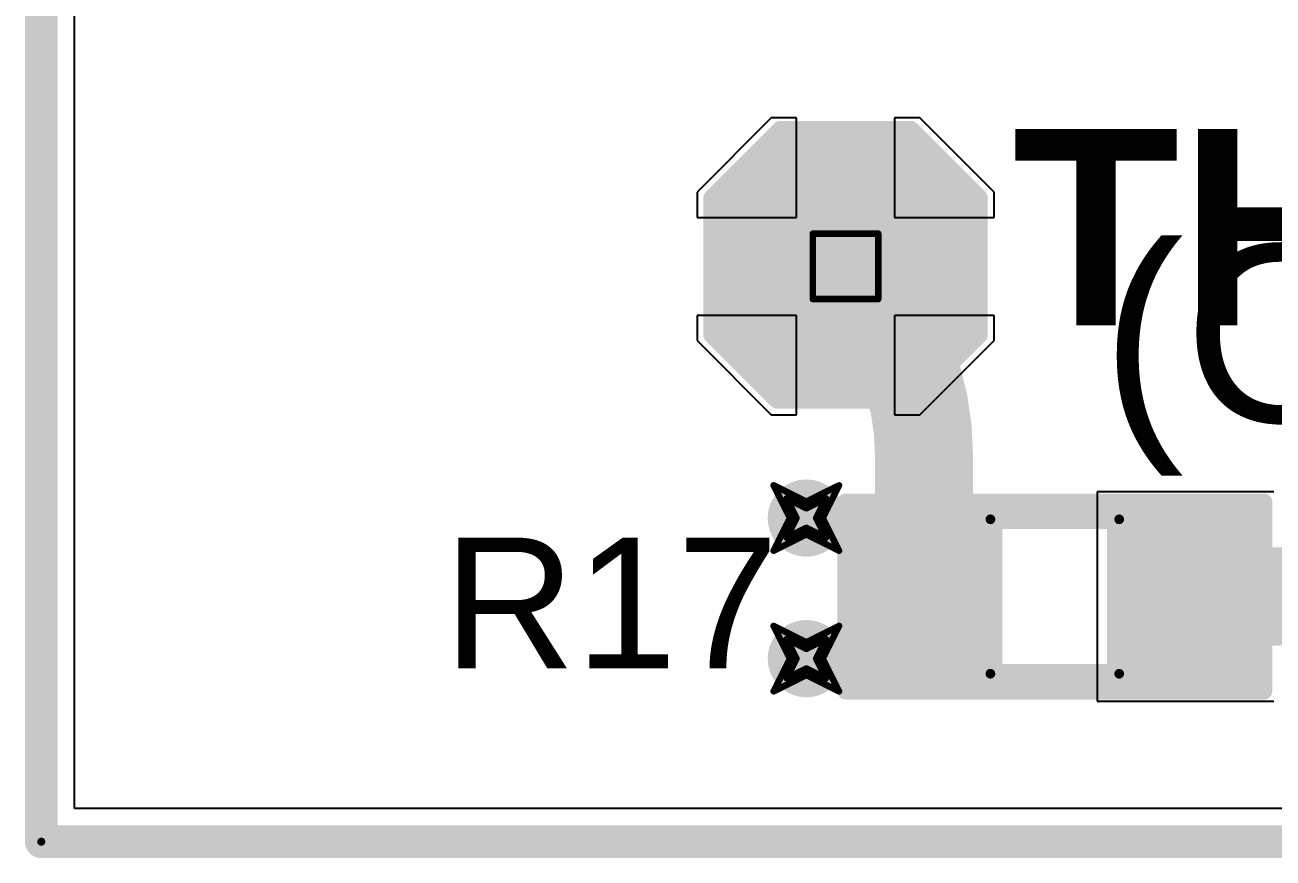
# Model space of a CAD drawing. Header units: inches. Extents: x 0 to 13.9, y -0.2 to 3.4.
# Drawn here: x -0.005 to 0.3768, y -0.005 to 0.2499 of the extents above; entities that cross this region are included whole.
import ezdxf

# ---------------------------------------------------------------- set-up
doc = ezdxf.new("R2010")
doc.units = ezdxf.units.IN
doc.header["$MEASUREMENT"] = 0
for name, color, linetype in [('Board_Outline', 216, 'Continuous'), ('Bottom Layer', 5, 'Continuous'), ('Bottom Solder', 6, 'Continuous'), ('Dimensions', 6, 'Continuous'), ('Drill Drawing', 1, 'Continuous'), ('Layer 1', 16, 'Continuous'), ('Layer 2', 76, 'Continuous'), ('Mechanical 4', 56, 'Continuous'), ('Mechanical 6', 56, 'Continuous'), ('Multi-Layer', 9, 'Continuous'), ('Pad Holes', 156, 'Continuous'), ('Top Layer', 1, 'Continuous'), ('Top Overlay', 2, 'Continuous'), ('Top Paste', 8, 'Continuous'), ('Top Solder', 216, 'Continuous'), ('Via Holes', 16, 'Continuous')]:
    doc.layers.add(name, color=color, linetype=linetype)
doc.styles.add('Arial', font='', dxfattribs={"height": 0.2})
doc.styles.add('Arial_Bold', font='', dxfattribs={"height": 0.2})
doc.styles.get('Arial').set_extended_font_data('Arial')
doc.styles.get('Arial_Bold').set_extended_font_data('Arial', bold=True)

msp = doc.modelspace()

# ---------------------------------------------------------------- hatches: boundary and pattern name
at = {"layer": 'Bottom Layer'}
msp.add_hatch(color=5, dxfattribs=at).paths.add_polyline_path([(0.26372, 0.21143), (0.22828, 0.21143), (0.21057, 0.19372), (0.21057, 0.15828), (0.22828, 0.14057), (0.26372, 0.14057), (0.28143, 0.15828), (0.28143, 0.19372)])
h = msp.add_hatch(color=5, dxfattribs=at)
edge = h.paths.add_edge_path()
edge.add_arc((0.234, 0.099), 0.01181, 0, 360)
h = msp.add_hatch(color=5, dxfattribs=at)
edge = h.paths.add_edge_path()
edge.add_arc((0.234, 0.056), 0.01181, 0, 360)
at = {"layer": 'Bottom Solder'}
msp.add_hatch(color=6, dxfattribs=at).paths.add_polyline_path([(0.26572, 0.21543), (0.22628, 0.21543), (0.20657, 0.19572), (0.20657, 0.15628), (0.22628, 0.13657), (0.26572, 0.13657), (0.28543, 0.15628), (0.28543, 0.19572)])
at = {"layer": 'Layer 1'}
msp.add_hatch(color=16, dxfattribs=at).paths.add_polyline_path([(0.26372, 0.21143), (0.22828, 0.21143), (0.21057, 0.19372), (0.21057, 0.15828), (0.22828, 0.14057), (0.26372, 0.14057), (0.28143, 0.15828), (0.28143, 0.19372)])
h = msp.add_hatch(color=16, dxfattribs=at)
edge = h.paths.add_edge_path()
edge.add_arc((0.234, 0.099), 0.01181, 0, 360)
h = msp.add_hatch(color=16, dxfattribs=at)
edge = h.paths.add_edge_path()
edge.add_arc((0.234, 0.056), 0.01181, 0, 360)
at = {"layer": 'Layer 2'}
msp.add_hatch(color=76, dxfattribs=at).paths.add_polyline_path([(0.26372, 0.21143), (0.22828, 0.21143), (0.21057, 0.19372), (0.21057, 0.15828), (0.22828, 0.14057), (0.26372, 0.14057), (0.28143, 0.15828), (0.28143, 0.19372)])
h = msp.add_hatch(color=76, dxfattribs=at)
edge = h.paths.add_edge_path()
edge.add_arc((0.234, 0.099), 0.01181, 0, 360)
h = msp.add_hatch(color=76, dxfattribs=at)
edge = h.paths.add_edge_path()
edge.add_arc((0.234, 0.056), 0.01181, 0, 360)
at = {"layer": 'Mechanical 4'}
h = msp.add_hatch(color=56, dxfattribs=at)
edge = h.paths.add_edge_path()
edge.add_arc((0.29031, 0.09862), 0.0015, 0, 360)
h = msp.add_hatch(color=56, dxfattribs=at)
edge = h.paths.add_edge_path()
edge.add_arc((0.32969, 0.09862), 0.0015, 0, 360)
h = msp.add_hatch(color=56, dxfattribs=at)
edge = h.paths.add_edge_path()
edge.add_arc((0.29031, 0.05138), 0.0015, 0, 360)
h = msp.add_hatch(color=56, dxfattribs=at)
edge = h.paths.add_edge_path()
edge.add_arc((0.32969, 0.05138), 0.0015, 0, 360)
at = {"layer": 'Mechanical 6'}
h = msp.add_hatch(color=56, dxfattribs=at)
edge = h.paths.add_edge_path()
edge.add_arc((0, 0), 0.00125, 0, 360)
h = msp.add_hatch(color=56, dxfattribs=at)
edge = h.paths.add_edge_path()
edge.add_arc((0, 0), 0.00125, 0, 360)
at = {"layer": 'Multi-Layer'}
msp.add_hatch(color=9, dxfattribs=at).paths.add_polyline_path([(0.26372, 0.21143), (0.22828, 0.21143), (0.21057, 0.19372), (0.21057, 0.15828), (0.22828, 0.14057), (0.26372, 0.14057), (0.28143, 0.15828), (0.28143, 0.19372)])
at = {"layer": 'Pad Holes'}
h = msp.add_hatch(color=7, dxfattribs=at)
edge = h.paths.add_edge_path()
edge.add_arc((0.246, 0.176), 0.01811, 0, 360)
h = msp.add_hatch(color=7, dxfattribs=at)
edge = h.paths.add_edge_path()
edge.add_arc((0.29031, 0.09862), 0.0015, 0, 360)
h = msp.add_hatch(color=7, dxfattribs=at)
edge = h.paths.add_edge_path()
edge.add_arc((0.32969, 0.09862), 0.0015, 0, 360)
h = msp.add_hatch(color=7, dxfattribs=at)
edge = h.paths.add_edge_path()
edge.add_arc((0.29031, 0.05138), 0.0015, 0, 360)
h = msp.add_hatch(color=7, dxfattribs=at)
edge = h.paths.add_edge_path()
edge.add_arc((0.32969, 0.05138), 0.0015, 0, 360)
h = msp.add_hatch(color=7, dxfattribs=at)
edge = h.paths.add_edge_path()
edge.add_arc((0, 0), 0.00125, 0, 360)
h = msp.add_hatch(color=7, dxfattribs=at)
edge = h.paths.add_edge_path()
edge.add_arc((0, 0), 0.00125, 0, 360)
at = {"layer": 'Top Layer'}
for points in [[(0.26372, 0.21143), (0.22828, 0.21143), (0.21057, 0.19372), (0.21057, 0.15828), (0.22828, 0.14057), (0.26372, 0.14057), (0.28143, 0.15828), (0.28143, 0.19372)], [(0.25, 0.1), (0.29, 0.1), (0.29, 0.05), (0.25, 0.05)], [(0.33, 0.1), (0.37, 0.1), (0.37, 0.05), (0.33, 0.05)]]:
    msp.add_hatch(color=1, dxfattribs=at).paths.add_polyline_path(points)
h = msp.add_hatch(color=1, dxfattribs=at)
edge = h.paths.add_edge_path()
edge.add_arc((0.234, 0.099), 0.01181, 0, 360)
h = msp.add_hatch(color=1, dxfattribs=at)
edge = h.paths.add_edge_path()
edge.add_arc((0.234, 0.056), 0.01181, 0, 360)
at = {"layer": 'Top Paste'}
for points in [[(0.25, 0.1), (0.29, 0.1), (0.29, 0.05), (0.25, 0.05)], [(0.33, 0.1), (0.37, 0.1), (0.37, 0.05), (0.33, 0.05)]]:
    msp.add_hatch(color=8, dxfattribs=at).paths.add_polyline_path(points)
at = {"layer": 'Top Solder'}
for points in [[(0.26572, 0.21543), (0.22628, 0.21543), (0.20657, 0.19572), (0.20657, 0.15628), (0.22628, 0.13657), (0.26572, 0.13657), (0.28543, 0.15628), (0.28543, 0.19572)], [(0.246, 0.104), (0.294, 0.104), (0.294, 0.046), (0.246, 0.046)], [(0.326, 0.104), (0.374, 0.104), (0.374, 0.046), (0.326, 0.046)]]:
    msp.add_hatch(color=216, dxfattribs=at).paths.add_polyline_path(points)
at = {"layer": 'Via Holes'}
h = msp.add_hatch(color=7, dxfattribs=at)
edge = h.paths.add_edge_path()
edge.add_arc((0.234, 0.099), 0.00591, 0, 360)
h = msp.add_hatch(color=7, dxfattribs=at)
edge = h.paths.add_edge_path()
edge.add_arc((0.234, 0.056), 0.00591, 0, 360)

# ---------------------------------------------------------------- linework, layer by layer
at = {"layer": 'Board_Outline'}
for points in [[(0, 0, 0.01, 0.01, 0), (0, 3.25, 0.01, 0.01, 0)], [(0, 0, 0.01, 0.01, 0), (0.75, 0, 0.01, 0.01, 0)]]:
    msp.add_lwpolyline(points, format="xyseb", dxfattribs=at)
msp.add_lwpolyline([(-0.0025, 0, 0.005, 0.005, 1), (0.0025, 0, 0.005, 0.005, 1)], format="xyseb", close=True, dxfattribs=at)
msp.add_lwpolyline([(-0.0025, 0, 0.005, 0.005, 1), (0.0025, 0, 0.005, 0.005, 1)], format="xyseb", close=True, dxfattribs=at)
at = {"layer": 'Bottom Layer'}
for p, q in [((0.0102, 0.0102), (0.0102, 3.2398)), ((0.22328, 0.22143), (0.20057, 0.19872)), ((0.231, 0.22143), (0.22328, 0.22143)), ((0.231, 0.191), (0.231, 0.22143)), ((0.26872, 0.22143), (0.261, 0.22143)), ((0.261, 0.22143), (0.261, 0.191)), ((0.29143, 0.19872), (0.26872, 0.22143)), ((0.20057, 0.19872), (0.20057, 0.191)), ((0.29143, 0.191), (0.29143, 0.19872)), ((0.20057, 0.191), (0.231, 0.191)), ((0.261, 0.191), (0.29143, 0.191)), ((0.231, 0.161), (0.20057, 0.161)), ((0.20057, 0.161), (0.20057, 0.15328)), ((0.231, 0.13057), (0.231, 0.161)), ((0.29143, 0.161), (0.261, 0.161)), ((0.261, 0.161), (0.261, 0.13057)), ((0.29143, 0.15328), (0.29143, 0.161)), ((0.20057, 0.15328), (0.22328, 0.13057)), ((0.26872, 0.13057), (0.29143, 0.15328)), ((0.22328, 0.13057), (0.231, 0.13057)), ((0.261, 0.13057), (0.26872, 0.13057)), ((0.58353, 0.0102), (0.0102, 0.0102))]:
    msp.add_line(p, q, dxfattribs=at)
at = {"layer": 'Dimensions'}
msp.add_lwpolyline([(0.015, 0, 0.01, 0.01, 0), (4.237, 0, 0.01, 0.01, 0)], format="xyseb", dxfattribs=at)
msp.add_lwpolyline([(0.0125, 0, 0.005, 0.005, 1), (0.0175, 0, 0.005, 0.005, 1)], format="xyseb", close=True, dxfattribs=at)
at = {"layer": 'Drill Drawing'}
for points in [[(0.236, 0.186, 0.002, 0.002, 0), (0.256, 0.186, 0.002, 0.002, 0)], [(0.236, 0.166, 0.002, 0.002, 0), (0.236, 0.186, 0.002, 0.002, 0)], [(0.256, 0.166, 0.002, 0.002, 0), (0.256, 0.186, 0.002, 0.002, 0)], [(0.236, 0.166, 0.002, 0.002, 0), (0.256, 0.166, 0.002, 0.002, 0)], [(0.224, 0.109, 0.002, 0.002, 0), (0.234, 0.104, 0.002, 0.002, 0)], [(0.224, 0.109, 0.002, 0.002, 0), (0.229, 0.099, 0.002, 0.002, 0)], [(0.234, 0.104, 0.002, 0.002, 0), (0.244, 0.109, 0.002, 0.002, 0)], [(0.239, 0.099, 0.002, 0.002, 0), (0.244, 0.109, 0.002, 0.002, 0)], [(0.228, 0.105, 0.002, 0.002, 0), (0.234, 0.102, 0.002, 0.002, 0)], [(0.228, 0.105, 0.002, 0.002, 0), (0.231, 0.099, 0.002, 0.002, 0)], [(0.234, 0.102, 0.002, 0.002, 0), (0.24, 0.105, 0.002, 0.002, 0)], [(0.237, 0.099, 0.002, 0.002, 0), (0.24, 0.105, 0.002, 0.002, 0)], [(0.224, 0.089, 0.002, 0.002, 0), (0.229, 0.099, 0.002, 0.002, 0)], [(0.228, 0.093, 0.002, 0.002, 0), (0.231, 0.099, 0.002, 0.002, 0)], [(0.237, 0.099, 0.002, 0.002, 0), (0.24, 0.093, 0.002, 0.002, 0)], [(0.239, 0.099, 0.002, 0.002, 0), (0.244, 0.089, 0.002, 0.002, 0)], [(0.228, 0.093, 0.002, 0.002, 0), (0.234, 0.096, 0.002, 0.002, 0)], [(0.234, 0.096, 0.002, 0.002, 0), (0.24, 0.093, 0.002, 0.002, 0)], [(0.224, 0.089, 0.002, 0.002, 0), (0.234, 0.094, 0.002, 0.002, 0)], [(0.234, 0.094, 0.002, 0.002, 0), (0.244, 0.089, 0.002, 0.002, 0)], [(0.224, 0.066, 0.002, 0.002, 0), (0.234, 0.061, 0.002, 0.002, 0)], [(0.224, 0.066, 0.002, 0.002, 0), (0.229, 0.056, 0.002, 0.002, 0)], [(0.234, 0.061, 0.002, 0.002, 0), (0.244, 0.066, 0.002, 0.002, 0)], [(0.239, 0.056, 0.002, 0.002, 0), (0.244, 0.066, 0.002, 0.002, 0)], [(0.228, 0.062, 0.002, 0.002, 0), (0.234, 0.059, 0.002, 0.002, 0)], [(0.228, 0.062, 0.002, 0.002, 0), (0.231, 0.056, 0.002, 0.002, 0)], [(0.234, 0.059, 0.002, 0.002, 0), (0.24, 0.062, 0.002, 0.002, 0)], [(0.237, 0.056, 0.002, 0.002, 0), (0.24, 0.062, 0.002, 0.002, 0)], [(0.224, 0.046, 0.002, 0.002, 0), (0.229, 0.056, 0.002, 0.002, 0)], [(0.228, 0.05, 0.002, 0.002, 0), (0.231, 0.056, 0.002, 0.002, 0)], [(0.228, 0.05, 0.002, 0.002, 0), (0.234, 0.053, 0.002, 0.002, 0)], [(0.234, 0.053, 0.002, 0.002, 0), (0.24, 0.05, 0.002, 0.002, 0)], [(0.237, 0.056, 0.002, 0.002, 0), (0.24, 0.05, 0.002, 0.002, 0)], [(0.239, 0.056, 0.002, 0.002, 0), (0.244, 0.046, 0.002, 0.002, 0)], [(0.224, 0.046, 0.002, 0.002, 0), (0.234, 0.051, 0.002, 0.002, 0)], [(0.234, 0.051, 0.002, 0.002, 0), (0.244, 0.046, 0.002, 0.002, 0)]]:
    msp.add_lwpolyline(points, format="xyseb", dxfattribs=at)
for points in [[(0.2355, 0.186, 0.001, 0.001, 1), (0.2365, 0.186, 0.001, 0.001, 1)], [(0.2355, 0.186, 0.001, 0.001, 1), (0.2365, 0.186, 0.001, 0.001, 1)], [(0.2555, 0.186, 0.001, 0.001, 1), (0.2565, 0.186, 0.001, 0.001, 1)], [(0.2555, 0.186, 0.001, 0.001, 1), (0.2565, 0.186, 0.001, 0.001, 1)], [(0.2355, 0.166, 0.001, 0.001, 1), (0.2365, 0.166, 0.001, 0.001, 1)], [(0.2355, 0.166, 0.001, 0.001, 1), (0.2365, 0.166, 0.001, 0.001, 1)], [(0.2555, 0.166, 0.001, 0.001, 1), (0.2565, 0.166, 0.001, 0.001, 1)], [(0.2555, 0.166, 0.001, 0.001, 1), (0.2565, 0.166, 0.001, 0.001, 1)], [(0.2235, 0.109, 0.001, 0.001, 1), (0.2245, 0.109, 0.001, 0.001, 1)], [(0.2235, 0.109, 0.001, 0.001, 1), (0.2245, 0.109, 0.001, 0.001, 1)], [(0.2435, 0.109, 0.001, 0.001, 1), (0.2445, 0.109, 0.001, 0.001, 1)], [(0.2435, 0.109, 0.001, 0.001, 1), (0.2445, 0.109, 0.001, 0.001, 1)], [(0.2275, 0.105, 0.001, 0.001, 1), (0.2285, 0.105, 0.001, 0.001, 1)], [(0.2275, 0.105, 0.001, 0.001, 1), (0.2285, 0.105, 0.001, 0.001, 1)], [(0.2335, 0.104, 0.001, 0.001, 1), (0.2345, 0.104, 0.001, 0.001, 1)], [(0.2335, 0.104, 0.001, 0.001, 1), (0.2345, 0.104, 0.001, 0.001, 1)], [(0.2395, 0.105, 0.001, 0.001, 1), (0.2405, 0.105, 0.001, 0.001, 1)], [(0.2395, 0.105, 0.001, 0.001, 1), (0.2405, 0.105, 0.001, 0.001, 1)], [(0.2285, 0.099, 0.001, 0.001, 1), (0.2295, 0.099, 0.001, 0.001, 1)], [(0.2285, 0.099, 0.001, 0.001, 1), (0.2295, 0.099, 0.001, 0.001, 1)], [(0.2305, 0.099, 0.001, 0.001, 1), (0.2315, 0.099, 0.001, 0.001, 1)], [(0.2305, 0.099, 0.001, 0.001, 1), (0.2315, 0.099, 0.001, 0.001, 1)], [(0.2335, 0.102, 0.001, 0.001, 1), (0.2345, 0.102, 0.001, 0.001, 1)], [(0.2335, 0.102, 0.001, 0.001, 1), (0.2345, 0.102, 0.001, 0.001, 1)], [(0.2365, 0.099, 0.001, 0.001, 1), (0.2375, 0.099, 0.001, 0.001, 1)], [(0.2365, 0.099, 0.001, 0.001, 1), (0.2375, 0.099, 0.001, 0.001, 1)], [(0.2385, 0.099, 0.001, 0.001, 1), (0.2395, 0.099, 0.001, 0.001, 1)], [(0.2385, 0.099, 0.001, 0.001, 1), (0.2395, 0.099, 0.001, 0.001, 1)], [(0.2335, 0.096, 0.001, 0.001, 1), (0.2345, 0.096, 0.001, 0.001, 1)], [(0.2335, 0.096, 0.001, 0.001, 1), (0.2345, 0.096, 0.001, 0.001, 1)], [(0.2275, 0.093, 0.001, 0.001, 1), (0.2285, 0.093, 0.001, 0.001, 1)], [(0.2275, 0.093, 0.001, 0.001, 1), (0.2285, 0.093, 0.001, 0.001, 1)], [(0.2335, 0.094, 0.001, 0.001, 1), (0.2345, 0.094, 0.001, 0.001, 1)], [(0.2335, 0.094, 0.001, 0.001, 1), (0.2345, 0.094, 0.001, 0.001, 1)], [(0.2395, 0.093, 0.001, 0.001, 1), (0.2405, 0.093, 0.001, 0.001, 1)], [(0.2395, 0.093, 0.001, 0.001, 1), (0.2405, 0.093, 0.001, 0.001, 1)], [(0.2235, 0.089, 0.001, 0.001, 1), (0.2245, 0.089, 0.001, 0.001, 1)], [(0.2235, 0.089, 0.001, 0.001, 1), (0.2245, 0.089, 0.001, 0.001, 1)], [(0.2435, 0.089, 0.001, 0.001, 1), (0.2445, 0.089, 0.001, 0.001, 1)], [(0.2435, 0.089, 0.001, 0.001, 1), (0.2445, 0.089, 0.001, 0.001, 1)], [(0.2235, 0.066, 0.001, 0.001, 1), (0.2245, 0.066, 0.001, 0.001, 1)], [(0.2235, 0.066, 0.001, 0.001, 1), (0.2245, 0.066, 0.001, 0.001, 1)], [(0.2435, 0.066, 0.001, 0.001, 1), (0.2445, 0.066, 0.001, 0.001, 1)], [(0.2435, 0.066, 0.001, 0.001, 1), (0.2445, 0.066, 0.001, 0.001, 1)], [(0.2275, 0.062, 0.001, 0.001, 1), (0.2285, 0.062, 0.001, 0.001, 1)], [(0.2275, 0.062, 0.001, 0.001, 1), (0.2285, 0.062, 0.001, 0.001, 1)], [(0.2335, 0.061, 0.001, 0.001, 1), (0.2345, 0.061, 0.001, 0.001, 1)], [(0.2335, 0.061, 0.001, 0.001, 1), (0.2345, 0.061, 0.001, 0.001, 1)], [(0.2395, 0.062, 0.001, 0.001, 1), (0.2405, 0.062, 0.001, 0.001, 1)], [(0.2395, 0.062, 0.001, 0.001, 1), (0.2405, 0.062, 0.001, 0.001, 1)], [(0.2335, 0.059, 0.001, 0.001, 1), (0.2345, 0.059, 0.001, 0.001, 1)], [(0.2335, 0.059, 0.001, 0.001, 1), (0.2345, 0.059, 0.001, 0.001, 1)], [(0.2285, 0.056, 0.001, 0.001, 1), (0.2295, 0.056, 0.001, 0.001, 1)], [(0.2285, 0.056, 0.001, 0.001, 1), (0.2295, 0.056, 0.001, 0.001, 1)], [(0.2305, 0.056, 0.001, 0.001, 1), (0.2315, 0.056, 0.001, 0.001, 1)], [(0.2305, 0.056, 0.001, 0.001, 1), (0.2315, 0.056, 0.001, 0.001, 1)], [(0.2335, 0.053, 0.001, 0.001, 1), (0.2345, 0.053, 0.001, 0.001, 1)], [(0.2335, 0.053, 0.001, 0.001, 1), (0.2345, 0.053, 0.001, 0.001, 1)], [(0.2365, 0.056, 0.001, 0.001, 1), (0.2375, 0.056, 0.001, 0.001, 1)], [(0.2365, 0.056, 0.001, 0.001, 1), (0.2375, 0.056, 0.001, 0.001, 1)], [(0.2385, 0.056, 0.001, 0.001, 1), (0.2395, 0.056, 0.001, 0.001, 1)], [(0.2385, 0.056, 0.001, 0.001, 1), (0.2395, 0.056, 0.001, 0.001, 1)], [(0.2275, 0.05, 0.001, 0.001, 1), (0.2285, 0.05, 0.001, 0.001, 1)], [(0.2275, 0.05, 0.001, 0.001, 1), (0.2285, 0.05, 0.001, 0.001, 1)], [(0.2335, 0.051, 0.001, 0.001, 1), (0.2345, 0.051, 0.001, 0.001, 1)], [(0.2335, 0.051, 0.001, 0.001, 1), (0.2345, 0.051, 0.001, 0.001, 1)], [(0.2395, 0.05, 0.001, 0.001, 1), (0.2405, 0.05, 0.001, 0.001, 1)], [(0.2395, 0.05, 0.001, 0.001, 1), (0.2405, 0.05, 0.001, 0.001, 1)], [(0.2235, 0.046, 0.001, 0.001, 1), (0.2245, 0.046, 0.001, 0.001, 1)], [(0.2235, 0.046, 0.001, 0.001, 1), (0.2245, 0.046, 0.001, 0.001, 1)], [(0.2435, 0.046, 0.001, 0.001, 1), (0.2445, 0.046, 0.001, 0.001, 1)], [(0.2435, 0.046, 0.001, 0.001, 1), (0.2445, 0.046, 0.001, 0.001, 1)]]:
    msp.add_lwpolyline(points, format="xyseb", close=True, dxfattribs=at)
at = {"layer": 'Layer 1'}
for p, q in [((0.0102, 0.0102), (0.0102, 3.2398)), ((0.22328, 0.22143), (0.20057, 0.19872)), ((0.231, 0.22143), (0.22328, 0.22143)), ((0.231, 0.191), (0.231, 0.22143)), ((0.26872, 0.22143), (0.261, 0.22143)), ((0.261, 0.22143), (0.261, 0.191)), ((0.29143, 0.19872), (0.26872, 0.22143)), ((0.20057, 0.19872), (0.20057, 0.191)), ((0.29143, 0.191), (0.29143, 0.19872)), ((0.20057, 0.191), (0.231, 0.191)), ((0.261, 0.191), (0.29143, 0.191)), ((0.231, 0.161), (0.20057, 0.161)), ((0.20057, 0.161), (0.20057, 0.15328)), ((0.231, 0.13057), (0.231, 0.161)), ((0.29143, 0.161), (0.261, 0.161)), ((0.261, 0.161), (0.261, 0.13057)), ((0.29143, 0.15328), (0.29143, 0.161)), ((0.20057, 0.15328), (0.22328, 0.13057)), ((0.26872, 0.13057), (0.29143, 0.15328)), ((0.22328, 0.13057), (0.231, 0.13057)), ((0.261, 0.13057), (0.26872, 0.13057)), ((0.58353, 0.0102), (0.0102, 0.0102))]:
    msp.add_line(p, q, dxfattribs=at)
at = {"layer": 'Layer 2'}
for p, q in [((0.0102, 0.0102), (0.0102, 2.10807)), ((0.22328, 0.22143), (0.20057, 0.19872)), ((0.231, 0.22143), (0.22328, 0.22143)), ((0.231, 0.191), (0.231, 0.22143)), ((0.26872, 0.22143), (0.261, 0.22143)), ((0.261, 0.22143), (0.261, 0.191)), ((0.29143, 0.19872), (0.26872, 0.22143)), ((0.20057, 0.19872), (0.20057, 0.191)), ((0.29143, 0.191), (0.29143, 0.19872)), ((0.20057, 0.191), (0.231, 0.191)), ((0.261, 0.191), (0.29143, 0.191)), ((0.231, 0.161), (0.20057, 0.161)), ((0.20057, 0.161), (0.20057, 0.15328)), ((0.231, 0.13057), (0.231, 0.161)), ((0.29143, 0.161), (0.261, 0.161)), ((0.261, 0.161), (0.261, 0.13057)), ((0.29143, 0.15328), (0.29143, 0.161)), ((0.20057, 0.15328), (0.22328, 0.13057)), ((0.26872, 0.13057), (0.29143, 0.15328)), ((0.22328, 0.13057), (0.231, 0.13057)), ((0.261, 0.13057), (0.26872, 0.13057)), ((0.58353, 0.0102), (0.0102, 0.0102))]:
    msp.add_line(p, q, dxfattribs=at)
at = {"layer": 'Mechanical 4'}
for points in [[(0.29031, 0.09862, 0.006, 0.006, 0), (0.32969, 0.09862, 0.006, 0.006, 0)], [(0.29031, 0.05138, 0.006, 0.006, 0), (0.32969, 0.05138, 0.006, 0.006, 0)]]:
    msp.add_lwpolyline(points, format="xyseb", dxfattribs=at)
for points in [[(0.28881, 0.09862, 0.003, 0.003, 1), (0.29181, 0.09862, 0.003, 0.003, 1)], [(0.32819, 0.09862, 0.003, 0.003, 1), (0.33119, 0.09862, 0.003, 0.003, 1)], [(0.28881, 0.05138, 0.003, 0.003, 1), (0.29181, 0.05138, 0.003, 0.003, 1)], [(0.32819, 0.05138, 0.003, 0.003, 1), (0.33119, 0.05138, 0.003, 0.003, 1)]]:
    msp.add_lwpolyline(points, format="xyseb", close=True, dxfattribs=at)
at = {"layer": 'Mechanical 6'}
for points in [[(0, 0, 0.005, 0.005, 0), (0, 3.25, 0.005, 0.005, 0)], [(0, 0, 0.005, 0.005, 0), (0.75, 0, 0.005, 0.005, 0)]]:
    msp.add_lwpolyline(points, format="xyseb", dxfattribs=at)
msp.add_lwpolyline([(-0.00125, 0, 0.0025, 0.0025, 1), (0.00125, 0, 0.0025, 0.0025, 1)], format="xyseb", close=True, dxfattribs=at)
msp.add_lwpolyline([(-0.00125, 0, 0.0025, 0.0025, 1), (0.00125, 0, 0.0025, 0.0025, 1)], format="xyseb", close=True, dxfattribs=at)
at = {"layer": 'Top Layer'}
for p, q in [((0.0102, 0.0102), (0.0102, 2.13807)), ((0.22328, 0.22143), (0.20057, 0.19872)), ((0.231, 0.22143), (0.22328, 0.22143)), ((0.231, 0.191), (0.231, 0.22143)), ((0.26872, 0.22143), (0.261, 0.22143)), ((0.261, 0.22143), (0.261, 0.191)), ((0.29143, 0.19872), (0.26872, 0.22143)), ((0.20057, 0.19872), (0.20057, 0.191)), ((0.29143, 0.191), (0.29143, 0.19872)), ((0.20057, 0.191), (0.231, 0.191)), ((0.261, 0.191), (0.29143, 0.191)), ((0.231, 0.161), (0.20057, 0.161)), ((0.20057, 0.161), (0.20057, 0.15328)), ((0.231, 0.13057), (0.231, 0.161)), ((0.29143, 0.161), (0.261, 0.161)), ((0.261, 0.161), (0.261, 0.13057)), ((0.29143, 0.15328), (0.29143, 0.161)), ((0.20057, 0.15328), (0.22328, 0.13057)), ((0.26872, 0.13057), (0.29143, 0.15328)), ((0.22328, 0.13057), (0.231, 0.13057)), ((0.261, 0.13057), (0.26872, 0.13057)), ((0.377, 0.107), (0.323, 0.107)), ((0.323, 0.107), (0.323, 0.043)), ((0.323, 0.043), (0.377, 0.043)), ((0.58353, 0.0102), (0.0102, 0.0102))]:
    msp.add_line(p, q, dxfattribs=at)
for points in [[(0.246, 0.176, 0.03, 0.03, -0.000127), (0.24603, 0.17597, 0.03, 0.03, 0)], [(0.24603, 0.17597, 0.03, 0.03, -0.19878), (0.27, 0.11806, 0.03, 0.03, 0)], [(0.27, 0.075, 0.03, 0.03, 0), (0.27, 0.11806, 0.03, 0.03, 0)], [(0.35331, 0.075, 0.03, 0.03, 0), (0.423, 0.075, 0.03, 0.03, 0)]]:
    msp.add_lwpolyline(points, format="xyseb", dxfattribs=at)
for points in [[(0.2385, 0.176, 0.015, 0.015, 1), (0.2535, 0.176, 0.015, 0.015, 1)], [(0.23853, 0.17597, 0.015, 0.015, 1), (0.25353, 0.17597, 0.015, 0.015, 1)], [(0.23853, 0.17597, 0.015, 0.015, 1), (0.25353, 0.17597, 0.015, 0.015, 1)], [(0.2625, 0.11806, 0.015, 0.015, 1), (0.2775, 0.11806, 0.015, 0.015, 1)], [(0.2625, 0.11806, 0.015, 0.015, 1), (0.2775, 0.11806, 0.015, 0.015, 1)], [(0.2625, 0.075, 0.015, 0.015, 1), (0.2775, 0.075, 0.015, 0.015, 1)], [(0.34581, 0.075, 0.015, 0.015, 1), (0.36081, 0.075, 0.015, 0.015, 1)]]:
    msp.add_lwpolyline(points, format="xyseb", close=True, dxfattribs=at)
at = {"layer": 'Top Overlay'}
for points in [[(0.205, 0.197, 0.005, 0.005, 0), (0.226, 0.218, 0.005, 0.005, 0)], [(0.226, 0.218, 0.005, 0.005, 0), (0.266, 0.218, 0.005, 0.005, 0)], [(0.266, 0.218, 0.005, 0.005, 0), (0.287, 0.197, 0.005, 0.005, 0)], [(0.205, 0.155, 0.005, 0.005, 0), (0.205, 0.197, 0.005, 0.005, 0)], [(0.287, 0.155, 0.005, 0.005, 0), (0.287, 0.197, 0.005, 0.005, 0)], [(0.205, 0.155, 0.005, 0.005, 0), (0.225, 0.135, 0.005, 0.005, 0)], [(0.267, 0.135, 0.005, 0.005, 0), (0.287, 0.155, 0.005, 0.005, 0)], [(0.226, 0.135, 0.005, 0.005, 0), (0.267, 0.135, 0.005, 0.005, 0)], [(0.246, 0.104, 0.005, 0.005, 0), (0.374, 0.104, 0.005, 0.005, 0)], [(0.246, 0.046, 0.005, 0.005, 0), (0.246, 0.104, 0.005, 0.005, 0)], [(0.374, 0.046, 0.005, 0.005, 0), (0.374, 0.104, 0.005, 0.005, 0)], [(0.246, 0.046, 0.005, 0.005, 0), (0.374, 0.046, 0.005, 0.005, 0)]]:
    msp.add_lwpolyline(points, format="xyseb", dxfattribs=at)
for points in [[(0.22475, 0.218, 0.0025, 0.0025, 1), (0.22725, 0.218, 0.0025, 0.0025, 1)], [(0.22475, 0.218, 0.0025, 0.0025, 1), (0.22725, 0.218, 0.0025, 0.0025, 1)], [(0.26475, 0.218, 0.0025, 0.0025, 1), (0.26725, 0.218, 0.0025, 0.0025, 1)], [(0.26475, 0.218, 0.0025, 0.0025, 1), (0.26725, 0.218, 0.0025, 0.0025, 1)], [(0.20375, 0.197, 0.0025, 0.0025, 1), (0.20625, 0.197, 0.0025, 0.0025, 1)], [(0.20375, 0.197, 0.0025, 0.0025, 1), (0.20625, 0.197, 0.0025, 0.0025, 1)], [(0.28575, 0.197, 0.0025, 0.0025, 1), (0.28825, 0.197, 0.0025, 0.0025, 1)], [(0.28575, 0.197, 0.0025, 0.0025, 1), (0.28825, 0.197, 0.0025, 0.0025, 1)], [(0.20375, 0.155, 0.0025, 0.0025, 1), (0.20625, 0.155, 0.0025, 0.0025, 1)], [(0.20375, 0.155, 0.0025, 0.0025, 1), (0.20625, 0.155, 0.0025, 0.0025, 1)], [(0.28575, 0.155, 0.0025, 0.0025, 1), (0.28825, 0.155, 0.0025, 0.0025, 1)], [(0.28575, 0.155, 0.0025, 0.0025, 1), (0.28825, 0.155, 0.0025, 0.0025, 1)], [(0.22375, 0.135, 0.0025, 0.0025, 1), (0.22625, 0.135, 0.0025, 0.0025, 1)], [(0.22475, 0.135, 0.0025, 0.0025, 1), (0.22725, 0.135, 0.0025, 0.0025, 1)], [(0.26575, 0.135, 0.0025, 0.0025, 1), (0.26825, 0.135, 0.0025, 0.0025, 1)], [(0.26575, 0.135, 0.0025, 0.0025, 1), (0.26825, 0.135, 0.0025, 0.0025, 1)], [(0.24475, 0.104, 0.0025, 0.0025, 1), (0.24725, 0.104, 0.0025, 0.0025, 1)], [(0.24475, 0.104, 0.0025, 0.0025, 1), (0.24725, 0.104, 0.0025, 0.0025, 1)], [(0.37275, 0.104, 0.0025, 0.0025, 1), (0.37525, 0.104, 0.0025, 0.0025, 1)], [(0.37275, 0.104, 0.0025, 0.0025, 1), (0.37525, 0.104, 0.0025, 0.0025, 1)], [(0.24475, 0.046, 0.0025, 0.0025, 1), (0.24725, 0.046, 0.0025, 0.0025, 1)], [(0.24475, 0.046, 0.0025, 0.0025, 1), (0.24725, 0.046, 0.0025, 0.0025, 1)], [(0.37275, 0.046, 0.0025, 0.0025, 1), (0.37525, 0.046, 0.0025, 0.0025, 1)], [(0.37275, 0.046, 0.0025, 0.0025, 1), (0.37525, 0.046, 0.0025, 0.0025, 1)]]:
    msp.add_lwpolyline(points, format="xyseb", close=True, dxfattribs=at)

# ---------------------------------------------------------------- texts
at = {"layer": 'Mechanical 4', "style": 'Arial'}
msp.add_text('(GND)', height=0.05425, dxfattribs=at).set_placement((0.32426, 0.12835))
at = {"layer": 'Top Overlay'}
for s, height, style, p in [('THERM-', 0.06, 'Arial_Bold', (0.297, 0.158)), ('R17', 0.04, 'Arial', (0.12302, 0.05301))]:
    msp.add_text(s, height=height, dxfattribs=dict(at, style=style)).set_placement(p)

doc.saveas('drawing.dxf')
